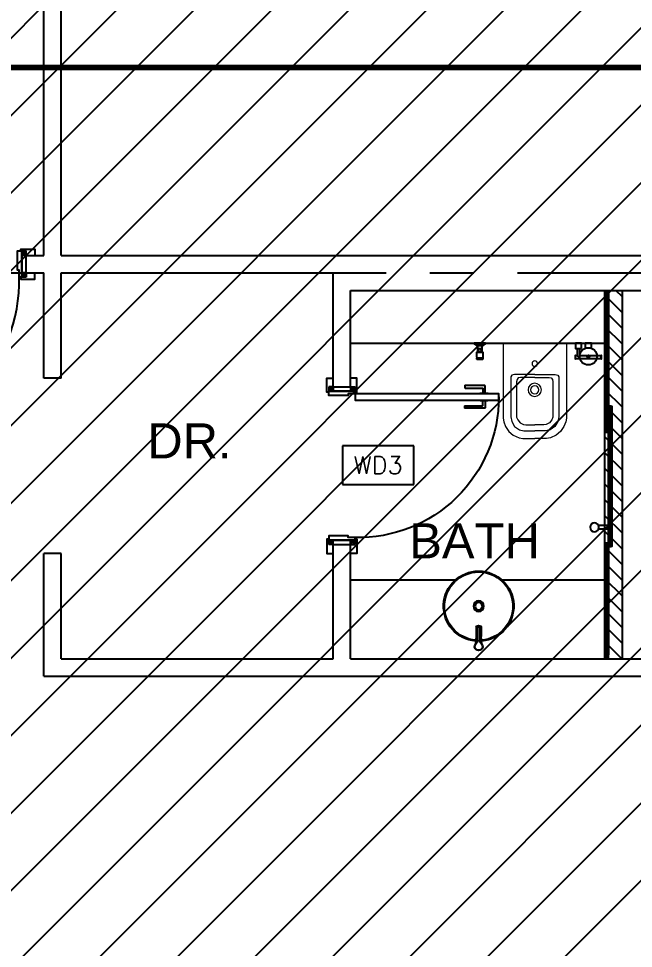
# Model space of a CAD drawing. Header units: centimetres. Extents: x -7408 to 35293, y -3951 to 3084.
# Drawn here: x -854 to -504, y 1053 to 1583 of the extents above; entities that cross this region are included whole.
import ezdxf

# ---------------------------------------------------------------- set-up
doc = ezdxf.new("R2010")
doc.units = ezdxf.units.CM
doc.header["$LTSCALE"] = 100
doc.header["$MEASUREMENT"] = 0
doc.header["$PDMODE"] = 35
doc.header["$PDSIZE"] = 2
doc.linetypes.add('GRID$0$GRID$0$XREF GRID$0$GRIDS$0$CENTER', pattern=[2, 1.25, -0.25, 0.25, -0.25])
doc.linetypes.add('XREF CUTTING LINES$0$DASHDOT', pattern=[1, 0.5, -0.25, 0, -0.25])
for name, color, linetype in [('A0-01 FLOOR PLANS$0$BATH FIXTURES', 85, 'Continuous'), ('A0-01 FLOOR PLANS$0$COUNTERS', 85, 'Continuous'), ('A0-01 FLOOR PLANS$0$DOOR', 1, 'Continuous'), ('A0-01 FLOOR PLANS$0$TEXT', 3, 'Continuous'), ('A0-01 FLOOR PLANS$0$TEXT-SCHED', 3, 'Continuous'), ('A0-01 FLOOR PLANS$0$THRESHOLD', 8, 'Continuous'), ('A0-01 FLOOR PLANS$0$TILE', 252, 'Continuous'), ('A0-01 FLOOR PLANS$0$WALL-01', 7, 'Continuous'), ('A0-01 FLOOR PLANS$0$WINDOW', 1, 'Continuous'), ('DCCA-USABLE AREA', 10, 'Continuous'), ('GRID$0$XREF GRID', 11, 'GRID$0$GRID$0$XREF GRID$0$GRIDS$0$CENTER'), ('XREF CUTTING LINES$0$WALL SECT LINE', 6, 'XREF CUTTING LINES$0$DASHDOT')]:
    doc.layers.add(name, color=color, linetype=linetype)
doc.styles.add('A0-01 FLOOR PLANS$0$A0-01 GROUND FLOOR PLAN - For Entry modification$0$ROMANS', font='romans')
doc.styles.add('A0-01 FLOOR PLANS$0$ART-PS-1', font='arial.ttf', dxfattribs={"height": 20})
doc.dimstyles.new('A0-01 FLOOR PLANS$0$A0-01 GROUND FLOOR PLAN - For Entry modification$0$text', dxfattribs={"dimtxt": 18, "dimasz": 10, "dimexe": 10, "dimexo": 10, "dimgap": -6, "dimtad": 1, "dimtih": 1, "dimtoh": 1, "dimdec": 0, "dimdsep": 46, "dimtxsty": 'A0-01 FLOOR PLANS$0$A0-01 GROUND FLOOR PLAN - For Entry modification$0$ROMANS', "dimblk1": 'A0-01 FLOOR PLANS$0$A0-01 GROUND FLOOR PLAN - For Entry modification$0$_ARCHTICK', "dimblk2": 'A0-01 FLOOR PLANS$0$A0-01 GROUND FLOOR PLAN - For Entry modification$0$_ARCHTICK', "dimsah": 1, "dimcen": 25, "dimdle": 10, "dimse1": 1, "dimse2": 1, "dimsd1": 1, "dimsd2": 1, "dimclrd": 1, "dimclre": 1, "dimclrt": 2, "dimadec": 0, "dimazin": 0, "dimtfac": 1, "dimtdec": 0, "dimtmove": 2, "dimatfit": 3, "dimldrblk": 'A0-01 FLOOR PLANS$0$A0-01 GROUND FLOOR PLAN - For Entry modification$0$_ARCHTICK', "dimfxl": 1, "dimtolj": 1, "dimtzin": 0, "dimarcsym": 0})

# ---------------------------------------------------------------- blocks, each defined once
blk = doc.blocks.new('XREF CUTTING LINES')
at = {"layer": 'XREF CUTTING LINES$0$WALL SECT LINE', "const_width": 3.32}
blk.add_lwpolyline([(-351.38, 1630.68), (-351.38, 1555.16), (-1935.28, 1555.16)], dxfattribs=at)
blk = doc.blocks.new('GRID')
at = {"layer": 'GRID$0$XREF GRID'}
blk.add_line((-1969.8, 1438), (-230.24, 1438), dxfattribs=at)
blk = doc.blocks.new('A0-01 FLOOR PLANS$0$BID2')
at = {"layer": 'A0-01 FLOOR PLANS$0$BATH FIXTURES', "lineweight": 18}
for points in [[(18.07, 0), (0, 0), (0, -42.87), (0.38, -44.94), (1.44, -47.63), (3.36, -50.37), (5.82, -52.44), (9.13, -53.98), (11.34, -54.31), (18.07, -54.31)], [(18.07, 0), (36.1, 0), (36.1, -42.87), (35.76, -44.94), (34.65, -47.63), (32.78, -50.37), (30.28, -52.44), (27.01, -53.98), (24.8, -54.31), (18.07, -54.31)], [(18.07, -17.93), (6.44, -17.93), (5, -18.22), (4.37, -19.23), (4.37, -41.96), (4.9, -44.75), (6.58, -47.63), (9.28, -49.41), (11.92, -49.99), (18.07, -49.99)], [(18.07, -19.66), (9.9, -19.66), (8.6, -19.8), (8.03, -20.81), (7.69, -22.01), (7.69, -42.2), (8.36, -43.74), (9.66, -45.56), (11.58, -46.43), (12.93, -46.62), (18.07, -46.62)], [(18.07, -17.93), (29.7, -17.93), (31.15, -18.22), (31.72, -19.23), (31.72, -41.96), (31.24, -44.75), (29.56, -47.63), (26.82, -49.41), (24.22, -49.99), (18.07, -49.99)], [(18.07, -19.66), (26.24, -19.66), (27.49, -19.8), (28.12, -20.81), (28.45, -22.01), (28.45, -42.2), (27.78, -43.74), (26.48, -45.56), (24.56, -46.43), (23.17, -46.62), (18.07, -46.62)]]:
    blk.add_lwpolyline(points, dxfattribs=at)
for points in [[(16.49, -11.75), (16.49, -10.89), (17.19, -10.19), (18.05, -10.19), (18.91, -10.19), (19.61, -10.89), (19.61, -11.75), (19.61, -12.61), (18.91, -13.31), (18.05, -13.31), (17.19, -13.31), (16.49, -12.61), (16.49, -11.75)], [(14.28, -26.65), (14.28, -24.57), (15.96, -22.88), (18.05, -22.88), (20.13, -22.88), (21.82, -24.57), (21.82, -26.65), (21.82, -28.74), (20.13, -30.42), (18.05, -30.42), (15.96, -30.42), (14.28, -28.74), (14.28, -26.65)], [(15.72, -26.65), (15.72, -25.36), (16.76, -24.32), (18.05, -24.32), (19.34, -24.32), (20.38, -25.36), (20.38, -26.65), (20.38, -27.94), (19.34, -28.98), (18.05, -28.98), (16.76, -28.98), (15.72, -27.94), (15.72, -26.65)]]:
    blk.add_open_spline(points, degree=3, knots=[0, 0, 0, 0, 1, 1, 1, 2, 2, 2, 3, 3, 3, 4, 4, 4, 4], dxfattribs=at)
blk = doc.blocks.new('A0-01 FLOOR PLANS$0$A$Cadd0125e')
at = {"layer": 'A0-01 FLOOR PLANS$0$BATH FIXTURES'}
for p, q in [((8.65, 0.09), (8.65, 6.41)), ((8.82, 6.5), (8.82, 0)), ((7.76, 4.63), (4.26, 4.63)), ((4.26, 1.86), (7.76, 1.86)), ((4.84, 3.94), (4.44, 3.93)), ((4.84, 3.94), (4.44, 3.93)), ((4.44, 2.57), (4.84, 2.56)), ((4.82, 3.93), (4.82, 3.93)), ((5.52, 4.07), (5.32, 4.07)), ((5.32, 2.42), (5.52, 2.43)), ((7.82, 5.1), (7.82, 1.4)), ((9.16, 1.25), (9.16, 5.25))]:
    blk.add_line(p, q, dxfattribs=at)
for points in [[(8.65, 0.09, 0.257001), (8.82, 0), (9.16, 0), (9.16, 6.5), (8.82, 6.5, 0.257001), (8.65, 6.41), (7.82, 5.1, 0.142087), (7.76, 4.88), (7.76, 1.62, 0.142087), (7.82, 1.4)], [(0.03, 4.1, 0.404323), (0, 4.07, -0.404323)], [(0.03, 3.39, 0.404323), (0, 3.36, -0.404323)], [(0.03, 2.67, 0.404323), (0, 2.65, -0.404323)], [(0.04, 4.54, 0.404323), (0.01, 4.51, -0.404323)], [(0.01, 3.84, 0.056358), (0.01, 3.83, -0.056358)], [(0.04, 2.91, 0.404323), (0.01, 2.88, -0.404323)], [(0.04, 2.23, 0.404323), (0.01, 2.21, -0.404323)], [(0.05, 4.16, 0.404323), (0.02, 4.13, -0.404323)], [(0.05, 3, 0.404323), (0.02, 2.97, -0.404323)]]:
    blk.add_lwpolyline(points, format="xyb", close=True, dxfattribs=at)
for points in [[(0.59, 5.04), (0.27, 5.04)], [(0.27, 1.46), (0.59, 1.46)]]:
    blk.add_lwpolyline(points, close=True, dxfattribs=at)
blk.add_lwpolyline([(3.89, 5.15, 0.00277), (3.87, 5.16, 0.001337), (3.87, 5.17, -0.020661), (3.87, 1.33, 0.001362), (3.87, 1.34, 0.00279), (3.89, 1.35)], format="xyb", dxfattribs=at)
for centre, radius, start, end in [((3.72, 5.02), 0.207, 45.4618, 99.4976), ((-27.86, 3.25), 31.61, 356.42, 3.5774), ((3.72, 1.48), 0.204, 260.0327, 314.9167), ((3.83, 5.11), 0.0651, 46.2112, 54.7843), ((3.83, 1.39), 0.0656, 306.8555, 313.7758), ((2.67, 3.86), 1.77, 4.0599, 46.7105), ((2.67, 2.64), 1.77, 313.2898, 355.9537), ((19.33, 3.25), 14.91, 177.1752, 182.8246)]:
    blk.add_arc(centre, radius, start, end, dxfattribs=at)
for centre, major_axis, ratio, start_param, end_param in [((0.63, 3.25), (0, 1.76), 0.017452, 0.079526, 3.069997), ((0.63, 3.25), (0, 1.76), 0.017452, 0.079526, 3.069997), ((0.63, 3.25), (0, 1.76), 0.017452, 0, 0.079526), ((0.63, 3.25), (0, 1.76), 0.017452, 0, 0.079526), ((0.63, 3.25), (0, 1.76), 0.017452, 3.069997, 3.292425), ((0.63, 3.25), (0, 1.76), 0.017452, 3.069997, 3.292425), ((0.63, 3.25), (0, 1.76), 0.017452, 3.292425, 3.362535), ((0.63, 3.25), (0, 1.76), 0.017452, 3.292425, 3.362535), ((4.71, 3.96), (0.197, -0.012), 0.259959, 4.930881, 5.439711)]:
    blk.add_ellipse(centre, major_axis=major_axis, ratio=ratio, start_param=start_param, end_param=end_param, dxfattribs=at)
for points, weights, knots in [([(0, 3.86), (0, 3.88), (0, 3.96), (0, 4.05), (0, 4.06), (0, 4.05), (0, 3.96), (0, 3.88), (0, 3.86)], [1, 0.771731449229, 1, 0.771731449229, 1, 0.771731449229, 1, 0.771731449229, 1], [0, 0, 0, 1.378474, 1.378474, 2.756948, 2.756948, 4.135422, 4.135422, 5.513896, 5.513896, 5.513896]), ([(0, 3.15), (0, 3.16), (0, 3.25), (0, 3.34), (0, 3.35), (0, 3.34), (0, 3.25), (0, 3.16), (0, 3.15)], [1, 0.771731449229, 1, 0.771731449229, 1, 0.771731449229, 1, 0.771731449229, 1], [0, 0, 0, 1.378474, 1.378474, 2.756948, 2.756948, 4.135422, 4.135422, 5.513896, 5.513896, 5.513896]), ([(0, 2.44), (0, 2.45), (0, 2.54), (0, 2.63), (0, 2.64), (0, 2.63), (0, 2.54), (0, 2.45), (0, 2.44)], [1, 0.771731449229, 1, 0.771731449229, 1, 0.771731449229, 1, 0.771731449229, 1], [0, 0, 0, 1.378474, 1.378474, 2.756948, 2.756948, 4.135422, 4.135422, 5.513896, 5.513896, 5.513896]), ([(0.01, 4.3), (0.01, 4.31), (0.01, 4.4), (0.01, 4.49), (0.01, 4.5), (0.01, 4.49), (0.01, 4.4), (0.01, 4.31), (0.01, 4.3)], [1, 0.771731449229, 1, 0.771731449229, 1, 0.771731449229, 1, 0.771731449229, 1], [0, 0, 0, 1.378474, 1.378474, 2.756948, 2.756948, 4.135422, 4.135422, 5.513896, 5.513896, 5.513896]), ([(0.01, 3.62), (0.01, 3.64), (0.01, 3.73), (0.01, 3.81), (0.01, 3.83), (0.01, 3.81), (0.01, 3.73), (0.01, 3.64), (0.01, 3.62)], [1, 0.771731449229, 1, 0.771731449229, 1, 0.771731449229, 1, 0.771731449229, 1], [0, 0, 0, 1.378474, 1.378474, 2.756948, 2.756948, 4.135422, 4.135422, 5.513896, 5.513896, 5.513896]), ([(0.01, 2.67), (0.01, 2.69), (0.01, 2.77), (0.01, 2.86), (0.01, 2.88), (0.01, 2.86), (0.01, 2.77), (0.01, 2.69), (0.01, 2.67)], [1, 0.771731449229, 1, 0.771731449229, 1, 0.771731449229, 1, 0.771731449229, 1], [0, 0, 0, 1.378474, 1.378474, 2.756948, 2.756948, 4.135422, 4.135422, 5.513896, 5.513896, 5.513896]), ([(0.01, 2), (0.01, 2.01), (0.01, 2.1), (0.01, 2.19), (0.01, 2.2), (0.01, 2.19), (0.01, 2.1), (0.01, 2.01), (0.01, 2)], [1, 0.771731449229, 1, 0.771731449229, 1, 0.771731449229, 1, 0.771731449229, 1], [0, 0, 0, 1.378474, 1.378474, 2.756948, 2.756948, 4.135422, 4.135422, 5.513896, 5.513896, 5.513896]), ([(0.02, 3.54), (0.02, 3.55), (0.02, 3.6), (0.02, 3.55), (0.02, 3.54)], [1, 0.880136793313, 1, 0.880136793313, 1], [0, 0, 0, 0.989292, 0.989292, 1.978584, 1.978584, 1.978584]), ([(0.02, 2.9), (0.02, 2.95), (0.02, 2.96), (0.02, 2.95), (0.02, 2.9)], [1, 0.876807866783, 1, 0.876807866783, 1], [0, 0, 0, 1.003227, 1.003227, 2.006454, 2.006454, 2.006454]), ([(0.03, 3.83), (0.03, 3.83), (0.03, 3.96), (0.03, 4.1), (0.03, 4.1), (0.05, 4.1), (0.06, 4.1), (0.05, 4.1), (0.03, 4.1), (0.03, 4.1), (0.03, 3.96), (0.03, 3.83), (0.03, 3.83), (0.05, 3.83), (0.06, 3.83), (0.05, 3.83), (0.03, 3.83)], [1, 0.707214493379, 1, 0.707214493379, 1, 1, 1, 1, 1, 0.707214493379, 1, 0.707214493379, 1, 1, 1, 1, 1], [0, 0, 0, 1.570492, 1.570492, 3.140983, 3.140983, 4.140983, 4.140983, 5.140983, 5.140983, 6.711475, 6.711475, 8.281967, 8.281967, 9.281967, 9.281967, 10.281967, 10.281967, 10.281967]), ([(0.03, 3.39), (0.03, 3.4), (0.03, 3.43), (0.03, 3.47), (0.03, 3.52), (0.03, 3.47), (0.03, 3.43), (0.03, 3.4), (0.03, 3.39)], [1, 0.919204368944, 1, 0.919204368944, 1, 0.919204368944, 1, 0.919204368944, 1], [0, 0, 0, 0.809482, 0.809482, 1.618964, 1.618964, 2.428447, 2.428447, 3.237929, 3.237929, 3.237929]), ([(0.03, 3.11), (0.03, 3.11), (0.03, 3.25), (0.03, 3.39), (0.03, 3.39), (0.04, 3.39), (0.06, 3.39), (0.04, 3.39), (0.03, 3.39), (0.03, 3.39), (0.03, 3.25), (0.03, 3.11), (0.03, 3.11), (0.04, 3.11), (0.06, 3.11), (0.04, 3.11), (0.03, 3.11)], [1, 0.707214493378, 1, 0.707214493378, 1, 1, 1, 1, 1, 0.707214493381, 1, 0.707214493381, 1, 1, 1, 1, 1], [0, 0, 0, 1.570492, 1.570492, 3.140983, 3.140983, 4.140983, 4.140983, 5.140983, 5.140983, 6.711475, 6.711475, 8.281967, 8.281967, 9.281967, 9.281967, 10.281967, 10.281967, 10.281967]), ([(0.03, 2.98), (0.03, 3.03), (0.03, 3.07), (0.03, 3.1), (0.03, 3.11), (0.03, 3.1), (0.03, 3.07), (0.03, 3.03), (0.03, 2.98)], [1, 0.918085200288, 1, 0.918085200288, 1, 0.918085200288, 1, 0.918085200288, 1], [0, 0, 0, 0.815148, 0.815148, 1.630295, 1.630295, 2.445443, 2.445443, 3.260591, 3.260591, 3.260591]), ([(0.03, 2.4), (0.03, 2.4), (0.03, 2.54), (0.03, 2.67), (0.03, 2.67), (0.05, 2.67), (0.06, 2.67), (0.05, 2.67), (0.03, 2.67), (0.03, 2.67), (0.03, 2.54), (0.03, 2.4), (0.03, 2.4), (0.05, 2.4), (0.06, 2.4), (0.05, 2.4), (0.03, 2.4)], [1, 0.707214493381, 1, 0.707214493381, 1, 1, 1, 1, 1, 0.707214493379, 1, 0.707214493379, 1, 1, 1, 1, 1], [0, 0, 0, 1.570492, 1.570492, 3.140983, 3.140983, 4.140983, 4.140983, 5.140983, 5.140983, 6.711475, 6.711475, 8.281967, 8.281967, 9.281967, 9.281967, 10.281967, 10.281967, 10.281967]), ([(0.04, 4.27), (0.04, 4.27), (0.04, 4.4), (0.04, 4.54), (0.04, 4.54), (0.06, 4.54), (0.07, 4.54), (0.06, 4.54), (0.04, 4.54), (0.04, 4.54), (0.04, 4.4), (0.04, 4.27), (0.04, 4.27), (0.05, 4.27), (0.06, 4.26), (0.05, 4.27), (0.04, 4.27)], [1, 0.707214493379, 1, 0.707214493379, 1, 1, 1, 1, 1, 0.707214493381, 1, 0.707214493381, 1, 1, 1, 1, 1], [0, 0, 0, 1.570492, 1.570492, 3.140983, 3.140983, 4.140983, 4.140983, 5.140983, 5.140983, 6.711475, 6.711475, 8.281967, 8.281967, 9.281967, 9.281967, 10.281967, 10.281967, 10.281967]), ([(0.04, 4.1), (0.05, 4.16), (0.05, 4.16), (0.05, 4.16), (0.06, 4.16), (0.05, 4.16), (0.05, 4.16), (0.05, 4.16), (0.04, 4.1)], [1, 0.884663674898, 1, 1, 1, 1, 1, 0.884663674898, 1], [0, 0, 0, 0.970048, 0.970048, 1.970048, 1.970048, 2.970048, 2.970048, 3.940097, 3.940097, 3.940097]), ([(0.04, 3.83), (0.04, 3.76), (0.04, 3.68), (0.04, 3.59), (0.04, 3.59), (0.05, 3.59), (0.06, 3.59), (0.05, 3.59), (0.04, 3.59), (0.04, 3.59), (0.04, 3.68), (0.04, 3.76), (0.04, 3.83)], [1, 0.824380766099, 1, 0.824380766099, 1, 1, 1, 1, 1, 0.824519982907, 1, 0.824519982907, 1], [0, 0, 0, 1.203378, 1.203378, 2.406756, 2.406756, 3.406756, 3.406756, 4.406756, 4.406756, 5.609642, 5.609642, 6.812528, 6.812528, 6.812528]), ([(0.04, 2.67), (0.04, 2.74), (0.04, 2.82), (0.04, 2.91), (0.04, 2.91), (0.05, 2.91), (0.06, 2.91), (0.05, 2.91), (0.04, 2.91), (0.04, 2.91), (0.04, 2.82), (0.04, 2.74), (0.04, 2.67)], [1, 0.825991228198, 1, 0.825991228198, 1, 1, 1, 1, 1, 0.825991228198, 1, 0.825991228198, 1], [0, 0, 0, 1.197676, 1.197676, 2.395352, 2.395352, 3.395352, 3.395352, 4.395352, 4.395352, 5.593027, 5.593027, 6.790703, 6.790703, 6.790703]), ([(0.05, 2.34), (0.05, 2.34), (0.04, 2.4), (0.05, 2.34), (0.05, 2.34), (0.05, 2.34), (0.06, 2.34), (0.05, 2.34), (0.05, 2.34)], [1, 0.884663674904, 1, 0.884663674899, 1, 1, 1, 1, 1], [0, 0, 0, 0.970048, 0.970048, 1.940097, 1.940097, 2.940097, 2.940097, 3.940097, 3.940097, 3.940097]), ([(0.04, 1.96), (0.04, 1.96), (0.04, 2.1), (0.04, 2.23), (0.04, 2.23), (0.05, 2.23), (0.06, 2.24), (0.05, 2.23), (0.04, 2.23), (0.04, 2.23), (0.04, 2.1), (0.04, 1.96), (0.04, 1.96), (0.06, 1.96), (0.07, 1.96), (0.06, 1.96), (0.04, 1.96)], [1, 0.707214493379, 1, 0.707214493379, 1, 1, 1, 1, 1, 0.707214493379, 1, 0.707214493379, 1, 1, 1, 1, 1], [0, 0, 0, 1.570492, 1.570492, 3.140983, 3.140983, 4.140983, 4.140983, 5.140983, 5.140983, 6.711475, 6.711475, 8.281967, 8.281967, 9.281967, 9.281967, 10.281967, 10.281967, 10.281967]), ([(0.05, 3.5), (0.05, 3.5), (0.05, 3.59), (0.05, 3.5), (0.05, 3.5), (0.05, 3.5), (0.06, 3.5), (0.05, 3.5), (0.05, 3.5)], [1, 0.826224660362, 1, 0.826224660368, 1, 1, 1, 1, 1], [0, 0, 0, 1.196847, 1.196847, 2.393695, 2.393695, 3.393695, 3.393695, 4.393695, 4.393695, 4.393695]), ([(0.05, 2.91), (0.05, 3), (0.05, 3), (0.05, 3), (0.06, 3), (0.05, 3), (0.05, 3), (0.05, 3), (0.05, 2.91)], [1, 0.826224660367, 1, 1, 1, 1, 1, 0.826224660367, 1], [0, 0, 0, 1.196847, 1.196847, 2.196847, 2.196847, 3.196847, 3.196847, 4.393695, 4.393695, 4.393695]), ([(0.63, 1.65), (0.61, 1.65), (0.6, 2.45), (0.59, 3.25), (0.6, 4.05), (0.61, 4.85), (0.63, 4.85), (0.6, 4.85), (0.6, 3.25), (0.6, 1.65), (0.63, 1.65)], [1, 0.866025403784, 1, 0.866025403784, 1, 0.866025403784, 1, 0.707106781187, 1, 0.707106781187, 1], [0, 0, 0, 1.047198, 1.047198, 2.094395, 2.094395, 3.141593, 3.141593, 4.712389, 4.712389, 6.283185, 6.283185, 6.283185]), ([(0.63, 5), (0.63, 4.99), (0.63, 4.98), (0.63, 4.99), (0.63, 5), (0.63, 5.01), (0.63, 5.01), (0.63, 5.01), (0.63, 5)], [1, 0.999435686662, 1, 0.999435686662, 1, 0.997653932691, 1, 0.997653932691, 1], [0, 0, 0, 0.0671932, 0.0671932, 0.1343865, 0.1343865, 0.2714116, 0.2714116, 0.4084367, 0.4084367, 0.4084367]), ([(4.44, 3.91), (4.6, 3.91), (4.75, 3.91), (4.8, 3.91), (4.84, 3.92)], [1, 1, 1, 0.967192798555, 1], [0, 0, 0, 1, 1, 1.513717, 1.513717, 1.513717])]:
    blk.add_rational_spline(points, weights, degree=2, knots=knots, dxfattribs=at)
for points, knots in [([(0.03, 3.83), (0.03, 3.83), (0.03, 3.83), (0.02, 3.83), (0.01, 3.83), (0.01, 3.84), (0.01, 3.85), (0, 3.85), (0, 3.85), (0, 3.85), (0, 3.86), (0, 3.85), (0, 3.85), (0, 3.85), (0.01, 3.85), (0.01, 3.84), (0.01, 3.83), (0.02, 3.83), (0.03, 3.83), (0.03, 3.83), (0.03, 3.83)], [0, 0, 0, 0, 0.017198, 0.209791, 0.385258, 0.529689, 0.655532, 0.744471, 0.846042, 1, 1, 1, 1.153958, 1.255529, 1.344468, 1.470311, 1.614742, 1.790209, 1.982802, 2, 2, 2, 2]), ([(0.03, 3.11), (0.03, 3.11), (0.03, 3.11), (0.02, 3.12), (0.01, 3.12), (0, 3.13), (0, 3.13), (0, 3.14), (0, 3.14), (0, 3.14), (0, 3.14), (0, 3.14), (0, 3.14), (0, 3.14), (0, 3.13), (0, 3.13), (0.01, 3.12), (0.02, 3.12), (0.03, 3.11), (0.03, 3.11), (0.03, 3.11)], [0, 0, 0, 0, 0.017198, 0.209791, 0.385258, 0.529689, 0.655532, 0.744471, 0.846042, 1, 1, 1, 1.153958, 1.255529, 1.344468, 1.470311, 1.614742, 1.790209, 1.982802, 2, 2, 2, 2]), ([(0.03, 2.4), (0.03, 2.4), (0.03, 2.4), (0.02, 2.41), (0.01, 2.41), (0.01, 2.42), (0.01, 2.42), (0, 2.43), (0, 2.43), (0, 2.43), (0, 2.43), (0, 2.43), (0, 2.43), (0, 2.43), (0.01, 2.42), (0.01, 2.42), (0.01, 2.41), (0.02, 2.41), (0.03, 2.4), (0.03, 2.4), (0.03, 2.4)], [0, 0, 0, 0, 0.017198, 0.209791, 0.385258, 0.529689, 0.655532, 0.744471, 0.846042, 1, 1, 1, 1.153958, 1.255529, 1.344468, 1.470311, 1.614742, 1.790209, 1.982802, 2, 2, 2, 2]), ([(0.04, 4.27), (0.04, 4.27), (0.04, 4.26), (0.03, 4.27), (0.02, 4.27), (0.02, 4.28), (0.02, 4.28), (0.02, 4.29), (0.01, 4.29), (0.01, 4.29), (0.01, 4.29), (0.01, 4.29), (0.01, 4.29), (0.02, 4.29), (0.02, 4.28), (0.02, 4.28), (0.02, 4.27), (0.03, 4.27), (0.04, 4.26), (0.04, 4.27), (0.04, 4.27)], [0, 0, 0, 0, 0.017198, 0.209791, 0.385258, 0.529689, 0.655532, 0.744471, 0.846042, 1, 1, 1, 1.153958, 1.255529, 1.344468, 1.470311, 1.614742, 1.790209, 1.982802, 2, 2, 2, 2]), ([(0.04, 3.59), (0.04, 3.59), (0.04, 3.59), (0.03, 3.59), (0.02, 3.6), (0.01, 3.6), (0.01, 3.61), (0.01, 3.61), (0.01, 3.62), (0.01, 3.62), (0.01, 3.62), (0.01, 3.62), (0.01, 3.62), (0.01, 3.61), (0.01, 3.61), (0.01, 3.6), (0.02, 3.6), (0.03, 3.59), (0.04, 3.59), (0.04, 3.59), (0.04, 3.59)], [0, 0, 0, 0, 0.017198, 0.209791, 0.385258, 0.529689, 0.655532, 0.744471, 0.846042, 1, 1, 1, 1.153958, 1.255529, 1.344468, 1.470311, 1.614742, 1.790209, 1.982802, 2, 2, 2, 2]), ([(0.01, 2.66), (0.01, 2.66), (0.01, 2.67), (0.01, 2.67), (0.01, 2.67), (0.01, 2.67), (0.01, 2.67), (0.01, 2.66), (0.01, 2.66)], [0, 0, 0, 0, 0.369056, 1, 1, 1, 1.630944, 2, 2, 2, 2]), ([(0.04, 1.96), (0.04, 1.96), (0.04, 1.96), (0.03, 1.97), (0.02, 1.97), (0.02, 1.98), (0.02, 1.98), (0.02, 1.99), (0.01, 1.99), (0.01, 1.99), (0.01, 1.99), (0.01, 1.99), (0.01, 1.99), (0.02, 1.99), (0.02, 1.98), (0.02, 1.98), (0.02, 1.97), (0.03, 1.97), (0.04, 1.96), (0.04, 1.96), (0.04, 1.96)], [0, 0, 0, 0, 0.017198, 0.209791, 0.385258, 0.529689, 0.655532, 0.744471, 0.846042, 1, 1, 1, 1.153958, 1.255529, 1.344468, 1.470311, 1.614742, 1.790209, 1.982802, 2, 2, 2, 2]), ([(0.05, 3.5), (0.05, 3.5), (0.04, 3.5), (0.04, 3.51), (0.03, 3.51), (0.02, 3.52), (0.02, 3.52), (0.02, 3.53), (0.02, 3.53), (0.02, 3.53), (0.02, 3.53), (0.02, 3.53), (0.02, 3.53), (0.02, 3.53), (0.02, 3.52), (0.02, 3.52), (0.03, 3.51), (0.04, 3.51), (0.04, 3.5), (0.05, 3.5), (0.05, 3.5)], [0, 0, 0, 0, 0.017198, 0.209791, 0.385258, 0.529689, 0.655532, 0.744471, 0.846042, 1, 1, 1, 1.153958, 1.255529, 1.344468, 1.470311, 1.614742, 1.790209, 1.982802, 2, 2, 2, 2]), ([(0.05, 2.34), (0.05, 2.34), (0.04, 2.34), (0.04, 2.35), (0.03, 2.35), (0.02, 2.36), (0.02, 2.36), (0.02, 2.37), (0.02, 2.37), (0.02, 2.37), (0.02, 2.37), (0.02, 2.37), (0.02, 2.37), (0.02, 2.37), (0.02, 2.36), (0.02, 2.36), (0.03, 2.35), (0.04, 2.35), (0.04, 2.34), (0.05, 2.34), (0.05, 2.34)], [0, 0, 0, 0, 0.017198, 0.209791, 0.385258, 0.529689, 0.655532, 0.744471, 0.846042, 1, 1, 1, 1.153958, 1.255529, 1.344468, 1.470311, 1.614742, 1.790209, 1.982802, 2, 2, 2, 2]), ([(0.27, 1.46), (0.25, 1.46), (0.22, 1.46), (0.18, 1.46), (0.15, 1.48), (0.13, 1.49), (0.12, 1.5), (0.11, 1.51), (0.1, 1.53), (0.09, 1.55), (0.08, 1.57), (0.08, 1.58), (0.08, 1.6), (0.08, 1.63), (0.08, 1.67), (0.07, 1.71), (0.07, 1.76), (0.07, 1.83), (0.07, 1.9), (0.07, 1.99), (0.06, 2.08), (0.06, 2.17), (0.06, 2.27), (0.06, 2.37), (0.06, 2.47), (0.06, 2.59), (0.06, 2.73), (0.06, 2.89), (0.06, 3.05), (0.06, 3.21), (0.06, 3.35), (0.06, 3.47), (0.06, 3.59), (0.06, 3.72), (0.06, 3.84), (0.06, 3.96), (0.06, 4.08), (0.06, 4.2), (0.06, 4.3), (0.06, 4.39), (0.06, 4.48), (0.07, 4.55), (0.07, 4.62), (0.07, 4.68), (0.07, 4.74), (0.07, 4.78), (0.08, 4.83), (0.08, 4.86), (0.08, 4.9), (0.08, 4.92), (0.09, 4.94), (0.09, 4.95), (0.09, 4.96), (0.1, 4.97), (0.11, 4.99), (0.12, 5), (0.13, 5.01), (0.14, 5.02), (0.16, 5.03), (0.19, 5.04), (0.23, 5.04), (0.26, 5.04), (0.27, 5.04), (0.26, 5.04), (0.23, 5.04), (0.19, 5.04), (0.16, 5.03), (0.14, 5.02), (0.13, 5.01), (0.12, 5), (0.11, 4.99), (0.1, 4.97), (0.09, 4.96), (0.09, 4.95), (0.09, 4.94), (0.08, 4.92), (0.08, 4.9), (0.08, 4.86), (0.08, 4.83), (0.07, 4.78), (0.07, 4.74), (0.07, 4.68), (0.07, 4.62), (0.07, 4.55), (0.06, 4.48), (0.06, 4.39), (0.06, 4.3), (0.06, 4.2), (0.06, 4.08), (0.06, 3.96), (0.06, 3.84), (0.06, 3.72), (0.06, 3.59), (0.06, 3.47), (0.06, 3.35), (0.06, 3.21), (0.06, 3.05), (0.06, 2.89), (0.06, 2.73), (0.06, 2.59), (0.06, 2.47), (0.06, 2.37), (0.06, 2.27), (0.06, 2.17), (0.06, 2.08), (0.07, 1.99), (0.07, 1.9), (0.07, 1.83), (0.07, 1.76), (0.07, 1.71), (0.08, 1.67), (0.08, 1.63), (0.08, 1.6), (0.08, 1.58), (0.08, 1.57), (0.09, 1.55), (0.1, 1.53), (0.11, 1.51), (0.12, 1.5), (0.13, 1.49), (0.15, 1.48), (0.18, 1.46), (0.22, 1.46), (0.25, 1.46), (0.27, 1.46)], [0, 0, 0, 0, 0.009924, 0.017881, 0.02396, 0.02839, 0.031389, 0.033592, 0.038002, 0.047186, 0.057208, 0.072286, 0.088852, 0.106788, 0.126095, 0.146781, 0.16886, 0.192349, 0.217137, 0.241707, 0.265629, 0.288899, 0.311512, 0.333465, 0.354752, 0.375371, 0.405038, 0.434021, 0.464183, 0.495586, 0.517215, 0.539395, 0.562133, 0.585428, 0.608917, 0.63157, 0.657568, 0.68228, 0.70571, 0.727859, 0.749308, 0.768613, 0.78946, 0.811862, 0.829695, 0.848419, 0.868047, 0.888308, 0.910368, 0.929016, 0.937976, 0.945877, 0.954411, 0.961283, 0.965115, 0.969625, 0.972243, 0.975197, 0.979194, 0.984585, 0.991509, 1, 1, 1, 1.008491, 1.015415, 1.020806, 1.024803, 1.027757, 1.030375, 1.034885, 1.038717, 1.045589, 1.054123, 1.062024, 1.070984, 1.089632, 1.111692, 1.131953, 1.151581, 1.170305, 1.188138, 1.21054, 1.231387, 1.250692, 1.272141, 1.29429, 1.31772, 1.342432, 1.36843, 1.391083, 1.414572, 1.437867, 1.460605, 1.482785, 1.504414, 1.535817, 1.565979, 1.594962, 1.624629, 1.645248, 1.666535, 1.688488, 1.711101, 1.734371, 1.758293, 1.782863, 1.807651, 1.83114, 1.853219, 1.873905, 1.893212, 1.911148, 1.927714, 1.942792, 1.952814, 1.961998, 1.966408, 1.968611, 1.97161, 1.97604, 1.982119, 1.990076, 2, 2, 2, 2]), ([(0.27, 1.46), (0.27, 1.46), (0.27, 1.46), (0.27, 1.46), (0.26, 1.51), (0.26, 1.69), (0.25, 1.83), (0.25, 2.16), (0.25, 2.36), (0.24, 2.8), (0.24, 3.03), (0.24, 3.5), (0.24, 3.74), (0.25, 4.17), (0.25, 4.37), (0.25, 4.69), (0.26, 4.83), (0.26, 5), (0.27, 5.04), (0.27, 5.04), (0.27, 5.04), (0.26, 5), (0.26, 4.83), (0.25, 4.69), (0.25, 4.37), (0.25, 4.17), (0.24, 3.74), (0.24, 3.5), (0.24, 3.03), (0.24, 2.8), (0.25, 2.36), (0.25, 2.16), (0.25, 1.83), (0.26, 1.69), (0.26, 1.51), (0.27, 1.46), (0.27, 1.46), (0.27, 1.46), (0.27, 1.46)], [0, 0, 0, 0, 0.002872, 0.002872, 0.127872, 0.127872, 0.252872, 0.252872, 0.377872, 0.377872, 0.502872, 0.502872, 0.627872, 0.627872, 0.752872, 0.752872, 0.877872, 0.877872, 1, 1, 1, 1.12242, 1.12242, 1.247719, 1.247719, 1.373018, 1.373018, 1.498316, 1.498316, 1.623615, 1.623615, 1.748914, 1.748914, 1.874213, 1.874213, 1.999512, 1.999512, 2, 2, 2, 2]), ([(0.63, 1.5), (0.63, 1.5), (0.63, 1.5), (0.63, 1.49), (0.63, 1.48), (0.62, 1.48), (0.62, 1.47), (0.62, 1.47), (0.62, 1.46), (0.61, 1.46), (0.6, 1.45), (0.59, 1.46), (0.59, 1.46), (0.59, 1.46), (0.6, 1.45), (0.61, 1.46), (0.62, 1.46), (0.62, 1.47), (0.62, 1.47), (0.62, 1.48), (0.63, 1.48), (0.63, 1.49), (0.63, 1.5), (0.63, 1.5), (0.63, 1.5)], [0, 0, 0, 0, 0.003514, 0.353947, 0.551493, 0.672416, 0.756463, 0.821383, 0.877965, 0.933598, 0.994778, 1, 1, 1, 1.005222, 1.066402, 1.122035, 1.178617, 1.243537, 1.327584, 1.448507, 1.646053, 1.996486, 2, 2, 2, 2]), ([(0.6, 5.04), (0.6, 5.04), (0.6, 5.04), (0.61, 5.04), (0.62, 5.03), (0.62, 5.03), (0.62, 5.02), (0.63, 5.02), (0.63, 5.01), (0.63, 5.01), (0.63, 5), (0.63, 5.01), (0.63, 5.01), (0.63, 5.02), (0.62, 5.02), (0.62, 5.03), (0.62, 5.03), (0.61, 5.04), (0.6, 5.04), (0.6, 5.04), (0.6, 5.04)], [0, 0, 0, 0, 0.040837, 0.104882, 0.170099, 0.240859, 0.347859, 0.486894, 0.698093, 1, 1, 1, 1.301907, 1.513106, 1.652141, 1.759141, 1.829901, 1.895118, 1.959163, 2, 2, 2, 2]), ([(0.63, 1.52), (0.63, 1.53), (0.63, 1.53), (0.63, 1.56), (0.63, 1.59), (0.62, 1.68), (0.62, 1.73), (0.62, 1.86), (0.61, 1.93), (0.61, 2.09), (0.61, 2.18), (0.61, 2.37), (0.61, 2.47), (0.61, 2.79), (0.6, 3.02), (0.6, 3.25), (0.6, 3.48), (0.61, 3.71), (0.61, 4.13), (0.61, 4.33), (0.61, 4.57), (0.62, 4.64), (0.62, 4.77), (0.62, 4.82), (0.63, 4.91), (0.63, 4.94), (0.63, 4.97), (0.63, 4.97), (0.63, 4.98)], [0, 0, 0, 0, 0.031344, 0.031344, 0.169724, 0.169724, 0.308103, 0.308103, 0.446482, 0.446482, 0.584862, 0.584862, 0.723241, 0.723241, 1, 1, 1, 1.277961, 1.277961, 1.555923, 1.555923, 1.694904, 1.694904, 1.833884, 1.833884, 1.972865, 1.972865, 2, 2, 2, 2]), ([(0.68, 5.05), (0.68, 5.05), (0.67, 5.05), (0.66, 5.04), (0.65, 5.04), (0.65, 5.03), (0.64, 5.02), (0.64, 5.02), (0.64, 5.01), (0.63, 5), (0.63, 5), (0.63, 4.99), (0.63, 4.98), (0.63, 4.98)], [0, 0, 0, 0, 0.018142, 0.075916, 0.128935, 0.180639, 0.234525, 0.295667, 0.372066, 0.476166, 0.632104, 0.912558, 1, 1, 1, 1]), ([(0.63, 1.52), (0.63, 1.52), (0.63, 1.51), (0.63, 1.5), (0.64, 1.49), (0.64, 1.49), (0.64, 1.48), (0.65, 1.47), (0.65, 1.46), (0.66, 1.46), (0.67, 1.45), (0.68, 1.45), (0.68, 1.45)], [0, 0, 0, 0, 0.087435, 0.430457, 0.580647, 0.688337, 0.753671, 0.81216, 0.867684, 0.92348, 0.980477, 1, 1, 1, 1]), ([(4.84, 2.58), (4.81, 2.59), (4.78, 2.59), (4.75, 2.59), (4.65, 2.59), (4.54, 2.59), (4.44, 2.59)], [0, 0, 0, 0, 1, 1, 1, 2, 2, 2, 2]), ([(4.74, 4.06), (4.72, 4.06), (4.7, 4.06), (4.67, 4.06), (4.66, 4.05), (4.65, 4.05), (4.64, 4.05), (4.62, 4.05), (4.6, 4.04), (4.59, 4.02), (4.57, 4.01), (4.56, 3.99), (4.55, 3.96), (4.54, 3.94), (4.54, 3.93), (4.54, 3.93)], [0, 0, 0, 0, 0.261916, 0.442765, 0.490102, 0.537322, 0.596088, 0.655775, 0.714696, 0.772041, 0.819201, 0.865142, 0.929777, 0.998908, 1, 1, 1, 1]), ([(4.54, 2.57), (4.54, 2.56), (4.55, 2.54), (4.56, 2.51), (4.57, 2.49), (4.58, 2.48), (4.59, 2.47), (4.61, 2.46), (4.62, 2.45), (4.64, 2.44), (4.65, 2.44), (4.66, 2.44), (4.67, 2.44), (4.69, 2.44), (4.71, 2.43), (4.73, 2.43), (4.73, 2.43)], [0, 0, 0, 0, 0.062609, 0.129698, 0.190349, 0.232139, 0.269729, 0.30588, 0.36386, 0.421572, 0.479984, 0.53868, 0.587117, 0.636096, 0.881647, 1, 1, 1, 1]), ([(4.74, 4.06), (4.83, 4.07), (4.92, 4.07), (5.02, 4.07), (5.09, 4.07), (5.17, 4.07), (5.24, 4.07), (5.31, 4.07), (5.38, 4.07), (5.44, 4.07)], [0, 0, 0, 0, 1, 1, 1, 2, 2, 2, 3, 3, 3, 3]), ([(5.44, 2.43), (5.38, 2.43), (5.31, 2.42), (5.24, 2.42), (5.17, 2.42), (5.09, 2.42), (5.02, 2.42), (4.92, 2.42), (4.83, 2.42), (4.74, 2.43)], [0, 0, 0, 0, 1, 1, 1, 2, 2, 2, 3, 3, 3, 3]), ([(5.52, 2.43), (5.53, 2.43), (5.55, 2.43), (5.58, 2.43), (5.61, 2.43), (5.63, 2.43), (5.65, 2.43), (5.67, 2.43), (5.69, 2.44), (5.71, 2.44), (5.72, 2.44), (5.74, 2.44), (5.75, 2.44), (5.77, 2.45), (5.78, 2.45), (5.79, 2.45), (5.79, 2.45), (5.8, 2.46), (5.81, 2.46), (5.82, 2.46), (5.82, 2.47), (5.83, 2.47), (5.84, 2.48), (5.85, 2.49), (5.87, 2.51), (5.88, 2.53), (5.89, 2.56), (5.9, 2.6), (5.91, 2.64), (5.92, 2.69), (5.93, 2.75), (5.93, 2.8), (5.94, 2.84), (5.94, 2.87), (5.94, 2.9), (5.94, 2.95), (5.95, 3.01), (5.95, 3.09), (5.95, 3.18), (5.95, 3.27), (5.95, 3.37), (5.95, 3.46), (5.94, 3.55), (5.94, 3.62), (5.93, 3.67), (5.93, 3.71), (5.92, 3.76), (5.92, 3.8), (5.91, 3.85), (5.9, 3.88), (5.89, 3.91), (5.89, 3.94), (5.88, 3.96), (5.87, 3.98), (5.86, 4), (5.85, 4.01), (5.84, 4.02), (5.83, 4.02), (5.82, 4.03), (5.82, 4.03), (5.81, 4.04), (5.8, 4.04), (5.79, 4.04), (5.78, 4.04), (5.78, 4.05), (5.77, 4.05), (5.76, 4.05), (5.75, 4.05), (5.74, 4.05), (5.72, 4.06), (5.71, 4.06), (5.69, 4.06), (5.67, 4.06), (5.66, 4.06), (5.64, 4.06), (5.62, 4.06), (5.6, 4.07), (5.58, 4.07), (5.56, 4.07), (5.56, 4.07)], [0, 0, 0, 0, 0.034691, 0.066377, 0.095186, 0.121282, 0.144852, 0.166081, 0.185168, 0.198757, 0.215917, 0.236123, 0.253223, 0.267206, 0.276209, 0.285043, 0.295811, 0.304095, 0.310563, 0.315945, 0.319875, 0.324511, 0.330106, 0.335887, 0.343605, 0.354236, 0.366908, 0.378747, 0.392043, 0.407307, 0.422694, 0.435607, 0.441339, 0.447544, 0.455288, 0.462789, 0.477632, 0.492677, 0.508995, 0.526024, 0.543675, 0.561661, 0.578526, 0.595192, 0.605393, 0.613569, 0.622125, 0.635568, 0.648559, 0.659166, 0.668835, 0.678191, 0.688076, 0.698939, 0.708058, 0.711559, 0.715397, 0.719322, 0.723637, 0.72731, 0.732041, 0.737264, 0.743366, 0.750983, 0.761063, 0.770186, 0.779166, 0.790116, 0.803025, 0.820484, 0.841437, 0.854477, 0.86953, 0.886728, 0.906336, 0.927258, 0.950798, 0.9772, 1, 1, 1, 1])]:
    blk.add_open_spline(points, degree=3, knots=knots, dxfattribs=at)
for points in [[(3.69, 5.22), (2.69, 5.16), (1.69, 5.11), (0.68, 5.05)], [(0.68, 1.45), (1.69, 1.39), (2.69, 1.34), (3.69, 1.28)], [(4.59, 2.57), (4.59, 2.57), (4.59, 2.57), (4.59, 2.57)], [(4.84, 2.58), (4.81, 2.59), (4.78, 2.59), (4.75, 2.59)], [(4.84, 3.94), (4.84, 3.94), (4.84, 3.94), (4.84, 3.94)], [(5.52, 2.43), (5.52, 2.43), (5.52, 2.43), (5.52, 2.43)], [(5.53, 4.07), (5.53, 4.07), (5.54, 4.07), (5.55, 4.07)]]:
    blk.add_open_spline(points, degree=3, dxfattribs=at)
blk = doc.blocks.new('A0-01 FLOOR PLANS$0$A$C9e603a0f')
at = {"layer": 'A0-01 FLOOR PLANS$0$BATH FIXTURES'}
for p, q in [((5.8, 2.95), (5.8, 0)), ((5.8, 0), (9.3, 0)), ((9.3, 0), (9.3, 2.95))]:
    blk.add_line(p, q, dxfattribs=at)
for points in [[(0.25, 9), (0, 9), (0, 7), (0.25, 7)], [(14.85, 7), (15.1, 7), (15.1, 9), (14.85, 9)], [(11.4, 3), (11.4, 0), (14.9, 0), (14.9, 3)]]:
    blk.add_lwpolyline(points, close=True, dxfattribs=at)
for points in [[(14.85, 8.8), (0.25, 8.8), (0.25, 7.2), (12.45, 7.2), (12.45, 3)], [(13.85, 3), (13.85, 7.2), (14.85, 7.2)]]:
    blk.add_lwpolyline(points, dxfattribs=at)
for radius in [4.93, 0.75, 0.7]:
    blk.add_circle((7.55, 7.55), radius, dxfattribs=at)
blk.add_open_spline([(13.85, 7.2), (13.85, 7.2), (13.85, 7.2), (13.85, 7.2), (13.83, 7.22), (13.75, 7.28), (13.7, 7.33), (13.57, 7.43), (13.5, 7.48), (13.34, 7.57), (13.25, 7.61), (13.05, 7.61), (12.96, 7.57), (12.79, 7.48), (12.72, 7.43), (12.6, 7.33), (12.55, 7.28), (12.47, 7.22), (12.45, 7.2), (12.45, 7.2)], degree=3, knots=[0, 0, 0, 0, 0.000914, 0.000914, 0.1258, 0.1258, 0.250685, 0.250685, 0.375571, 0.375571, 0.500457, 0.500457, 0.625343, 0.625343, 0.750228, 0.750228, 0.875114, 0.875114, 1, 1, 1, 1], dxfattribs=at)
blk = doc.blocks.new('A0-01 FLOOR PLANS$0$A$Ce9c97c7e')
at = {"layer": 'A0-01 FLOOR PLANS$0$BATH FIXTURES', "color": 5}
blk.add_blockref('A0-01 FLOOR PLANS$0$A$Cadd0125e', (-9.16, 28.07), dxfattribs=at)
at = {"layer": 'A0-01 FLOOR PLANS$0$BATH FIXTURES'}
for name, p, rotation in [('A0-01 FLOOR PLANS$0$BID2', (0, 18.07), 270), ('A0-01 FLOOR PLANS$0$A$C9e603a0f', (0, -38.1), 90)]:
    blk.add_blockref(name, p, dxfattribs=dict(at, rotation=rotation))
blk = doc.blocks.new('A0-01 FLOOR PLANS$0$Bath_WashBasin_D-40_01')
for p, q in [((-1.4, -7.96), (-1.88, -3.63)), ((1.88, -3.63), (1.4, -7.96)), ((-1.4, -13.5), (-1.4, -7.96)), ((-0.65, -5.9), (-0.65, -13.37)), ((0.65, -5.9), (0.65, -13.37)), ((1.4, -13.5), (1.4, -7.96)), ((0.65, -13.37), (-0.65, -13.37))]:
    blk.add_line(p, q)
for radius in [3, 2]:
    blk.add_circle((0, -25.3), radius)
for centre, radius, start, end in [((0, -2.3), 2.3, 324.6388, 215.3612), ((0, -2.3), 2.15, 320.9725, 219.0275), ((-3.61, -5.89), 2.96, 359.8082, 49.0473), ((3.61, -5.89), 2.96, 130.9527, 180.1918), ((0, -25.3), 20, 94.8311, 85.1689), ((0, -25.3), 19.5, 94.7941, 85.2059), ((0, -12.55), 1.05, 231.7534, 308.2466)]:
    blk.add_arc(centre, radius, start, end)
blk.add_ellipse((0, -13.5), major_axis=(-1.4, 0), ratio=0.500001, start_param=6.283185, end_param=9.424778)
blk = doc.blocks.new('A0-01 FLOOR PLANS$0$A$Cfdf14f78')
at = {"layer": 'A0-01 FLOOR PLANS$0$THRESHOLD', "transparency": 33554687}
h = blk.add_hatch(dxfattribs=at)
h.set_pattern_fill('ANSI31', color=256, scale=2, angle=360)
h.set_pattern_definition([(45, (3115.114, -933.269), (-4.490128, 4.490128), [])])
h.paths.add_polyline_path([(0, -210), (0, 0), (-10, 0), (-10, -210)])
at = {"layer": 'A0-01 FLOOR PLANS$0$DOOR'}
for p, q in [((-10, -0.27), (-8, -2.27)), ((-8, -0.27), (-10, -2.27)), ((-9.5, -63.97), (-9.5, -2.27)), ((-8.5, -63.97), (-8.5, -2.27)), ((-10, -63.97), (-8, -65.97)), ((-8, -63.97), (-10, -65.97)), ((-8, -73.97), (-13.71, -73.97)), ((-8, -75.97), (-13.71, -75.97)), ((-10, -210), (-8, -208)), ((-8, -210), (-10, -208))]:
    blk.add_line(p, q, dxfattribs=at)
for points in [[(-8, -2.27), (-10, -2.27), (-10, -0.27), (-8, -0.27)], [(-8, -63.97), (-8, -2.27), (-10, -2.27), (-10, -63.97)], [(-8, -65.97), (-10, -65.97), (-10, -63.97), (-8, -63.97)], [(-7.5, -63.97), (-6.5, -63.97), (-6.5, -143.97), (-7.5, -143.97)], [(-9.5, -208), (-8.5, -208), (-8.5, -128.97), (-9.5, -128.97)], [(-8, -208), (-10, -208), (-10, -210), (-8, -210)]]:
    blk.add_lwpolyline(points, close=True, dxfattribs=at)
for points in [[(-8, -65.97), (-8, -143.97), (-6, -143.97), (-6, -63.97), (-8, -63.97)], [(-8, -208), (-8, -128.97), (-10, -128.97), (-10, -208)]]:
    blk.add_lwpolyline(points, dxfattribs=at)
blk.add_circle((-16, -74.97), 2.5, dxfattribs=at)
at = {"layer": 'A0-01 FLOOR PLANS$0$TILE', "color": 8}
for p, q in [((-10, 0), (-10, -210)), ((0, 0), (0, -210))]:
    blk.add_line(p, q, dxfattribs=at)
blk = doc.blocks.new('*D562')
at = {"layer": 'A0-01 FLOOR PLANS$0$TEXT-SCHED', "color": 1, "lineweight": -2, "transparency": 16777216}
for p, q in [((-629.02, 1339.37), (-669.59, 1339.37)), ((-669.59, 1339.37), (-669.59, 1317.37)), ((-629.02, 1317.37), (-629.02, 1339.37)), ((-669.59, 1317.37), (-629.02, 1317.37))]:
    blk.add_line(p, q, dxfattribs=at)
at = {"layer": 'Defpoints', "color": 0, "transparency": 16777216}
blk.add_point((-649.3, 1328.37), dxfattribs=at)
blk.add_point((-649.3, 1328.37), dxfattribs=at)
blk.add_point((-649.3, 1328.37), dxfattribs=at)
at = {"layer": 'A0-01 FLOOR PLANS$0$TEXT-SCHED', "color": 2, "transparency": 16777216, "insert": (-649.3, 1328.37), "char_height": 8, "width": 47.1429, "attachment_point": 5, "style": 'A0-01 FLOOR PLANS$0$A0-01 GROUND FLOOR PLAN - For Entry modification$0$ROMANS'}
blk.add_mtext('\\A1;{\\H1.25x;WD3}', dxfattribs=at)
blk = doc.blocks.new('A0-01 FLOOR PLANS$0$A0-01 GROUND FLOOR PLAN - For Entry modification$0$_ARCHTICK')
at = {"color": 0, "linetype": 'ByBlock', "const_width": 0.15}
blk.add_lwpolyline([(-0.5, -0.5), (0.5, 0.5)], dxfattribs=at)
blk = doc.blocks.new('A0-01 FLOOR PLANS$0$DOOR 25CM')
at = {"layer": 'A0-01 FLOOR PLANS$0$DOOR'}
blk.add_lwpolyline([(-4739.05, 1353.5), (-4735.05, 1353.5), (-4735.05, 1261.5), (-4739.05, 1261.5)], close=True, dxfattribs=at)
for points in [[(-4739.05, 1341.5), (-4739.35, 1341.5), (-4739.35, 1346.5), (-4739.05, 1346.5)], [(-4735.05, 1341.5), (-4734.75, 1341.5), (-4734.75, 1346.5), (-4735.05, 1346.5)]]:
    blk.add_lwpolyline(points, dxfattribs=at)
for points in [[(-4739.35, 1344.8), (-4743.85, 1344.8, 0.414214), (-4744.35, 1344.3), (-4744.35, 1332, 0.414214), (-4744.15, 1331.8), (-4742.95, 1331.8, 0.414214), (-4742.75, 1332), (-4742.75, 1343, -0.414214), (-4742.55, 1343.2), (-4739.35, 1343.2)], [(-4734.75, 1344.8), (-4730.26, 1344.8, -0.414214), (-4729.76, 1344.3), (-4729.76, 1332, -0.414214), (-4729.96, 1331.8), (-4731.16, 1331.8, -0.414214), (-4731.36, 1332), (-4731.36, 1343, 0.414214), (-4731.56, 1343.2), (-4734.75, 1343.2)]]:
    blk.add_lwpolyline(points, format="xyb", dxfattribs=at)
blk.add_arc((-4737.11, 1263.56), 89.94, 89.9604, 181.3128, dxfattribs=at)
blk = doc.blocks.new('A0-01 FLOOR PLANS$0$90-10')
at = {"layer": 'A0-01 FLOOR PLANS$0$DOOR', "linetype": 'Continuous'}
for p, q in [((9747.9, -4467.93), (9747.9, -4470.43)), ((9857.88, -4467.93), (9857.88, -4470.43)), ((9747.9, -4482.93), (9747.9, -4480.43)), ((9755.4, -4482.93), (9755.4, -4480.43)), ((9850.38, -4482.93), (9850.38, -4480.43)), ((9857.88, -4482.93), (9857.88, -4480.43))]:
    blk.add_line(p, q, dxfattribs=at)
at = {"layer": 'A0-01 FLOOR PLANS$0$DOOR'}
for p, q in [((9752.9, -4470.43), (9752.9, -4467.93)), ((9752.9, -4467.93), (9755.4, -4467.93)), ((9755.4, -4467.93), (9752.9, -4470.43)), ((9755.4, -4470.43), (9752.9, -4467.93)), ((9852.88, -4467.93), (9850.38, -4467.93)), ((9850.38, -4467.93), (9852.88, -4470.43)), ((9850.38, -4470.43), (9852.88, -4467.93)), ((9852.88, -4470.43), (9852.88, -4467.93)), ((9752.9, -4470.43), (9755.4, -4470.43)), ((9852.88, -4470.43), (9850.38, -4470.43)), ((9752.9, -4480.43), (9752.9, -4482.93)), ((9755.4, -4482.93), (9752.9, -4480.43)), ((9755.4, -4480.43), (9752.9, -4482.93)), ((9752.9, -4480.43), (9755.4, -4480.43)), ((9752.9, -4482.93), (9755.4, -4482.93)), ((9850.38, -4482.93), (9852.88, -4480.43)), ((9850.38, -4480.43), (9852.88, -4482.93)), ((9852.88, -4480.43), (9850.38, -4480.43)), ((9852.88, -4482.93), (9850.38, -4482.93)), ((9852.88, -4480.43), (9852.88, -4482.93))]:
    blk.add_line(p, q, dxfattribs=at)
for points in [[(9755.9, -4467.93), (9755.9, -4466.93), (9747.9, -4466.93), (9747.9, -4467.93)], [(9755.4, -4467.93), (9755.4, -4482.93)], [(9755.4, -4467.93), (9756.9, -4467.93), (9756.9, -4471.93), (9757.9, -4471.93), (9757.9, -4482.93), (9755.4, -4482.93), (9755.4, -4467.93)], [(9850.38, -4467.93), (9848.88, -4467.93), (9848.88, -4471.93), (9847.88, -4471.93), (9847.88, -4482.93), (9850.38, -4482.93), (9850.38, -4467.93)], [(9849.88, -4467.93), (9849.88, -4466.93), (9857.88, -4466.93), (9857.88, -4467.93)], [(9850.38, -4467.93), (9850.38, -4482.93)], [(9755.9, -4482.93), (9755.9, -4483.93), (9747.9, -4483.93), (9747.9, -4482.93)], [(9849.88, -4482.93), (9849.88, -4483.93), (9857.88, -4483.93), (9857.88, -4482.93)]]:
    blk.add_lwpolyline(points, dxfattribs=at)
at = {"layer": 'A0-01 FLOOR PLANS$0$DOOR', "linetype": 'Continuous', "xscale": -1}
blk.add_blockref('A0-01 FLOOR PLANS$0$DOOR 25CM', (5021.85, -5729.43), dxfattribs=at)
blk = doc.blocks.new('A0-01 FLOOR PLANS$0$80-10')
at = {"layer": 'A0-01 FLOOR PLANS$0$DOOR', "linetype": 'Continuous'}
for p, q in [((9975.31, -4467.93), (9975.31, -4470.43)), ((10075.29, -4467.93), (10075.29, -4470.43)), ((9975.31, -4482.93), (9975.31, -4480.43)), ((9982.81, -4482.93), (9982.81, -4480.43)), ((10067.79, -4482.93), (10067.79, -4480.43)), ((10075.29, -4482.93), (10075.29, -4480.43))]:
    blk.add_line(p, q, dxfattribs=at)
at = {"layer": 'A0-01 FLOOR PLANS$0$DOOR'}
for p, q in [((9980.31, -4467.93), (9982.81, -4467.93)), ((9980.31, -4470.43), (9980.31, -4467.93)), ((9982.81, -4467.93), (9980.31, -4470.43)), ((9982.81, -4470.43), (9980.31, -4467.93)), ((10070.29, -4467.93), (10067.79, -4467.93)), ((10067.79, -4467.93), (10070.29, -4470.43)), ((10067.79, -4470.43), (10070.29, -4467.93)), ((10070.29, -4470.43), (10070.29, -4467.93)), ((9980.31, -4470.43), (9982.81, -4470.43)), ((10070.29, -4470.43), (10067.79, -4470.43)), ((9980.31, -4480.43), (9980.31, -4482.93)), ((9982.81, -4482.93), (9980.31, -4480.43)), ((9982.81, -4480.43), (9980.31, -4482.93)), ((9980.31, -4480.43), (9982.81, -4480.43)), ((9980.31, -4482.93), (9982.81, -4482.93)), ((10067.79, -4482.93), (10070.29, -4480.43)), ((10067.79, -4480.43), (10070.29, -4482.93)), ((10070.29, -4480.43), (10067.79, -4480.43)), ((10070.29, -4482.93), (10067.79, -4482.93)), ((10070.29, -4480.43), (10070.29, -4482.93))]:
    blk.add_line(p, q, dxfattribs=at)
for points in [[(9983.31, -4467.93), (9983.31, -4466.93), (9975.31, -4466.93), (9975.31, -4467.93)], [(9982.81, -4467.93), (9982.81, -4482.93)], [(9982.81, -4467.93), (9984.31, -4467.93), (9984.31, -4471.93), (9985.31, -4471.93), (9985.31, -4482.93), (9982.81, -4482.93), (9982.81, -4467.93)], [(10067.79, -4467.93), (10066.29, -4467.93), (10066.29, -4471.93), (10065.29, -4471.93), (10065.29, -4482.93), (10067.79, -4482.93), (10067.79, -4467.93)], [(10067.29, -4467.93), (10067.29, -4466.93), (10075.29, -4466.93), (10075.29, -4467.93)], [(10067.79, -4467.93), (10067.79, -4482.93)], [(9983.31, -4482.93), (9983.31, -4483.93), (9975.31, -4483.93), (9975.31, -4482.93)], [(10067.29, -4482.93), (10067.29, -4483.93), (10075.29, -4483.93), (10075.29, -4482.93)]]:
    blk.add_lwpolyline(points, dxfattribs=at)
at = {"layer": 'A0-01 FLOOR PLANS$0$DOOR', "linetype": 'Continuous', "xscale": -0.8912784107417012, "yscale": 0.8912784107417012, "zscale": 0.8912784107417012}
blk.add_blockref('A0-01 FLOOR PLANS$0$DOOR 25CM', (5764.06, -5592.28), dxfattribs=at)
blk = doc.blocks.new('A0-01 FLOOR PLANS')
at = {"layer": 'A0-01 FLOOR PLANS$0$COUNTERS'}
for p, q in [((-665, 1398), (-520, 1398)), ((-665, 1263), (-605.22, 1263)), ((-578.77, 1263), (-520, 1263))]:
    blk.add_line(p, q, dxfattribs=at)
at = {"layer": 'A0-01 FLOOR PLANS$0$WALL-01'}
for p, q in [((-840, 1448), (-840, 1838.02)), ((-830, 1448), (-830, 1838.02)), ((-850, 1438), (-850, 1448)), ((-850, 1448), (-840, 1448)), ((-830, 1448), (-430, 1448)), ((-850, 1438), (-840, 1438)), ((-840, 1378), (-840, 1438)), ((-830, 1438), (-675, 1438)), ((-830, 1378), (-830, 1438)), ((-675, 1373.09), (-675, 1438)), ((-665, 1373.09), (-665, 1428)), ((-665, 1428), (-430, 1428)), ((-830, 1378), (-840, 1378)), ((-675, 1373.09), (-665, 1373.09)), ((-675, 1218), (-675, 1283.11)), ((-675, 1283.11), (-665, 1283.11)), ((-665, 1218), (-665, 1283.11)), ((-840, 1208), (-840, 1278)), ((-830, 1278), (-840, 1278)), ((-830, 1218), (-830, 1278)), ((-830, 1218), (-675, 1218)), ((-665, 1218), (-430, 1218)), ((-840, 1208), (-430, 1208))]:
    blk.add_line(p, q, dxfattribs=at)
at = {"layer": 'A0-01 FLOOR PLANS$0$BATH FIXTURES', "xscale": -1, "rotation": 180}
blk.add_blockref('A0-01 FLOOR PLANS$0$Bath_WashBasin_D-40_01', (-592, 1222.7), dxfattribs=at)
at = {"layer": 'A0-01 FLOOR PLANS$0$COUNTERS', "xscale": -1, "rotation": 180}
blk.add_blockref('A0-01 FLOOR PLANS$0$A$Cfdf14f78', (-510, 1218), dxfattribs=at)
at = {"layer": 'A0-01 FLOOR PLANS$0$DOOR', "xscale": -1, "rotation": 180}
blk.add_blockref('A0-01 FLOOR PLANS$0$90-10', (-10702.9, -3032.43), dxfattribs=at)
at = {"layer": 'A0-01 FLOOR PLANS$0$DOOR', "rotation": 270}
blk.add_blockref('A0-01 FLOOR PLANS$0$80-10', (3805.43, 11353.4), dxfattribs=at)
at = {"layer": 'A0-01 FLOOR PLANS$0$TILE', "rotation": 90}
blk.add_blockref('A0-01 FLOOR PLANS$0$A$Ce9c97c7e', (-560, 1398), dxfattribs=at)
at = {"layer": 'A0-01 FLOOR PLANS$0$WALL-01'}
blk.add_blockref('GRID', (0, 0), dxfattribs=at)
at = {"layer": 'A0-01 FLOOR PLANS$0$WINDOW'}
blk.add_blockref('XREF CUTTING LINES', (0, 0), dxfattribs=at)
at = {"layer": 'A0-01 FLOOR PLANS$0$TEXT', "style": 'A0-01 FLOOR PLANS$0$ART-PS-1'}
for s, p in [('DR.', (-780.98, 1332.23)), ('BATH', (-631.6, 1275.25))]:
    blk.add_text(s, height=20, dxfattribs=at).set_placement(p)
at = {"layer": 'A0-01 FLOOR PLANS$0$TEXT-SCHED'}
dim = blk.add_linear_dim(base=(-649.3, 1328.37), p1=(-649.3, 1328.37), p2=(-649.3, 1328.37), text='{\\H1.25x;WD3}', dimstyle='A0-01 FLOOR PLANS$0$A0-01 GROUND FLOOR PLAN - For Entry modification$0$text', override={"dimtxt": 8, "dimgap": -6, "dimclrt": 2}, dxfattribs=at)
dim.commit()
dim.dimension.update_dxf_attribs({"geometry": '*D562', "text_midpoint": (-649.3, 1328.37), "dimtype": 160})

msp = doc.modelspace()

# ---------------------------------------------------------------- hatches: boundary and pattern name
at = {"true_color": 0x7aafdf}
h = msp.add_hatch(dxfattribs=at)
h.set_pattern_fill('ANSI31', color=143, scale=250)
h.paths.add_polyline_path([(-405, 2643), (-405, 763), (-685, 763), (-985, 763), (-985, 803), (-1780, 803), (-1780, 2708), (-1325, 2708), (-1325, 2153), (-985, 2153), (-985, 2643)])

# ---------------------------------------------------------------- block references
at = {"layer": 'DCCA-USABLE AREA'}
msp.add_blockref('A0-01 FLOOR PLANS', (0, 0), dxfattribs=at)

doc.saveas('drawing.dxf')
